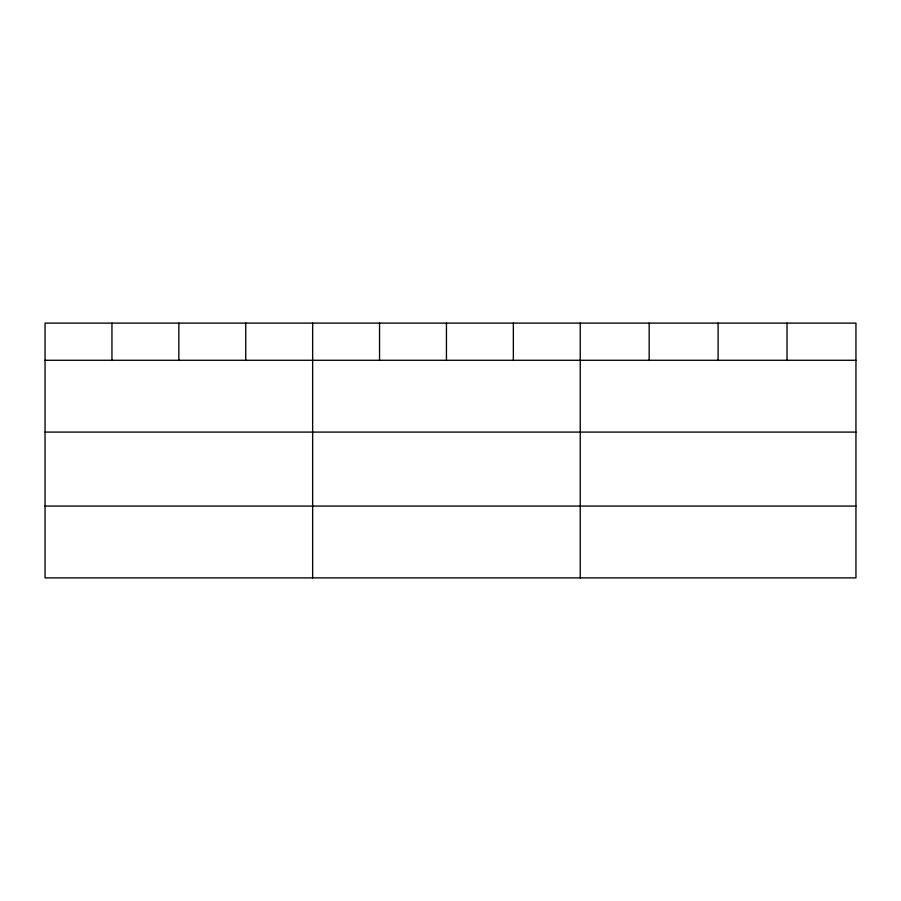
<?xml version="1.0" encoding="UTF-8"?>
<svg xmlns="http://www.w3.org/2000/svg" width="901" height="901" viewBox="0 0 901 901"><rect width="100%" height="100%" fill="white"/><g stroke="black" fill="none" stroke-linecap="round" stroke-linejoin="round"><path stroke-width="1.35" d="M855.95 432.086L855.95 323.11L45.05 323.11L45.05 577.89L855.95 577.89L855.95 432.086L45.05 432.086M45.05 360.276L855.95 360.276M45.05 506.069L855.95 506.069M787.023 323.11L787.023 360.276M718.097 323.11L718.097 360.276M649.17 323.11L649.17 360.276M580.244 323.11L580.244 577.89M513.345 323.11L513.345 360.276M446.445 323.11L446.445 360.276M379.546 323.11L379.546 360.276M312.647 323.11L312.647 577.89M245.748 323.11L245.748 360.276M178.849 323.11L178.849 360.276M111.949 323.11L111.949 360.276"/></g></svg>
